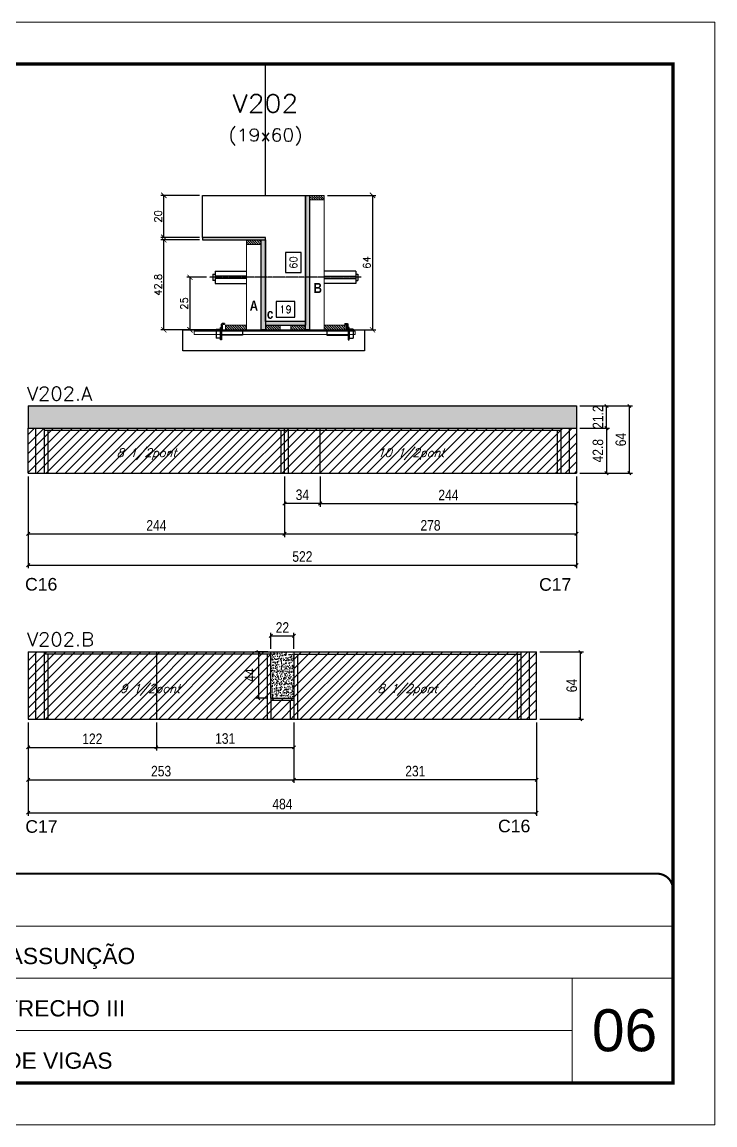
# Model space of a CAD drawing. Extents: x 137137 to 143418, y 10464 to 34486.
# Drawn here: x 139561 to 140221, y 32287 to 33337 of the extents above; entities that cross this region are included whole.
import ezdxf
from ezdxf.enums import TextEntityAlignment as Align

# ---------------------------------------------------------------- set-up
doc = ezdxf.new("R2010")
doc.units = 0
for name, pattern in [('CONTINUO', [0]), ('DASHED', [0.75, 0.5, -0.25]), ('HIDDEN', [0.375, 0.25, -0.125])]:
    doc.linetypes.add(name, pattern=pattern)
for name, color, linetype in [('5', 5, 'Continuous'), ('barrote', 251, 'Continuous'), ('COTA', 241, 'Continuous'), ('Cota Seção (2x)', 4, 'Continuous'), ('detalhes', 4, 'Continuous'), ('Painéis', 200, 'Continuous'), ('presilha', 1, 'Continuous'), ('SARR_2.2x7', 40, 'Continuous'), ('SARR_3.5x7', 81, 'Continuous'), ('TENSOR', 3, 'Continuous'), ('texto', 7, 'Continuous'), ('Texto de Titulo', 7, 'Continuous'), ('Texto Qtd Sarr', 242, 'Continuous')]:
    doc.layers.add(name, color=color, linetype=linetype)
for name, color, linetype, lineweight in [('CARIMBO', 255, 'Continuous', 9), ('CONCRETO', 251, 'Continuous', 25), ('Folhas', 255, 'Continuous', 9), ('Hachura', 251, 'Continuous', 9), ('Madeira', 126, 'Continuous', 18), ('SARRAFO DE PRESSAO', 251, 'DASHED', 9), ('SCO-___-LAJ', 2, 'Continuous', 0), ('Texto Seção', 7, 'Continuous', 15)]:
    doc.layers.add(name, color=color, linetype=linetype, lineweight=lineweight)
doc.styles.add('ARIAL', font='arial.ttf')
doc.styles.add('COTA TECNICA', font='techl___.ttf', dxfattribs={"height": 10})
doc.styles.add('REGUA-120', font='ROMANS.shx', dxfattribs={"height": 15})
doc.styles.add('Romans', font='romans.shx')
doc.styles.get("Standard").update_dxf_attribs({"font": 'arial.ttf'})
doc.styles.add('TECNICA', font='techb___.ttf', dxfattribs={"height": 10})
doc.dimstyles.new('Cota Seção (2x)', dxfattribs={"dimtxt": 7, "dimasz": 5, "dimexe": 3, "dimexo": 3, "dimgap": 2, "dimtad": 3, "dimdec": 1, "dimlfac": 0.5, "dimzin": 12, "dimdsep": 46, "dimtxsty": 'Romans', "dimblk": 'ARCHTICK', "dimcen": 0, "dimclrd": 4, "dimclre": 4, "dimclrt": 1, "dimadec": 1, "dimazin": 3, "dimtfac": 1, "dimtdec": 1, "dimtmove": 0, "dimatfit": 3, "dimldrblk": 'OBLIQUE', "dimfxl": 1, "dimtolj": 1, "dimtzin": 12, "dimarcsym": 0})
doc.dimstyles.new('Cota Seção interna', dxfattribs={"dimtxt": 7, "dimasz": 6, "dimexe": 0.18, "dimexo": 2, "dimgap": -4, "dimtad": 3, "dimdec": 1, "dimlfac": 0.5, "dimzin": 12, "dimdsep": 46, "dimtxsty": 'Romans', "dimblk": 'ARCHTICK', "dimcen": 0.09, "dimse1": 1, "dimse2": 1, "dimsd1": 1, "dimsd2": 1, "dimclrd": 180, "dimclre": 5, "dimclrt": 1, "dimadec": 0, "dimazin": 3, "dimtfac": 1, "dimtdec": 1, "dimtofl": 0, "dimtmove": 0, "dimatfit": 3, "dimldrblk": 'ARCHTICK', "dimfxl": 1, "dimtolj": 1, "dimtzin": 0, "dimarcsym": 0})
doc.dimstyles.new('PAINEL', dxfattribs={"dimtxt": 10, "dimasz": 3, "dimexe": 3, "dimexo": 3, "dimgap": 3, "dimtad": 1, "dimdec": 1, "dimzin": 12, "dimdsep": 46, "dimtxsty": 'COTA TECNICA', "dimblk1": 'OBLIQUE', "dimblk2": 'OBLIQUE', "dimsah": 1, "dimcen": 0.9, "dimclrd": 4, "dimclre": 4, "dimclrt": 240, "dimadec": 1, "dimazin": 3, "dimtfac": 1, "dimtdec": 1, "dimtmove": 0, "dimatfit": 3, "dimfxl": 1, "dimtolj": 1, "dimtzin": 12, "dimarcsym": 0})

# ---------------------------------------------------------------- blocks, each defined once
blk = doc.blocks.new('_Oblique')
at = {"color": 0, "linetype": 'ByBlock', "lineweight": -2}
blk.add_line((-0.5, -0.5), (0.5, 0.5), dxfattribs=at)
blk = doc.blocks.new('*D165')
at = {"layer": 'COTA', "color": 4, "linetype": 'ByBlock', "lineweight": -2, "transparency": 16777216}
for p, q in [((139567, 32904.7), (139567, 32846.9)), ((139811, 32904.7), (139811, 32846.9)), ((139567, 32849.9), (139811, 32849.9))]:
    blk.add_line(p, q, dxfattribs=at)
at = {"layer": 'Defpoints', "color": 0, "linetype": 'ByBlock', "transparency": 16777216}
for p in [(139567, 32907.7), (139811, 32907.7), (139811, 32849.9)]:
    blk.add_point(p, dxfattribs=at)
at = {"layer": 'COTA', "color": 4, "linetype": 'ByBlock', "lineweight": -2, "transparency": 16777216, "xscale": 3, "yscale": 3, "zscale": 3, "rotation": 180}
blk.add_blockref('_Oblique', (139567, 32849.9), dxfattribs=at)
at = {"layer": 'COTA', "color": 4, "linetype": 'ByBlock', "lineweight": -2, "transparency": 16777216, "xscale": 3, "yscale": 3, "zscale": 3}
blk.add_blockref('_Oblique', (139811, 32849.9), dxfattribs=at)
at = {"layer": 'COTA', "color": 240, "linetype": 'ByBlock', "transparency": 16777216, "insert": (139689, 32858), "char_height": 10, "attachment_point": 5, "style": 'COTA TECNICA'}
blk.add_mtext('\\A1;244', dxfattribs=at)
blk = doc.blocks.new('*D166')
at = {"layer": 'COTA', "color": 4, "linetype": 'ByBlock', "lineweight": -2, "transparency": 16777216}
for p, q in [((139811, 32904.7), (139811, 32846.9)), ((140089, 32904.7), (140089, 32846.9)), ((139811, 32849.9), (140089, 32849.9))]:
    blk.add_line(p, q, dxfattribs=at)
at = {"layer": 'Defpoints', "color": 0, "linetype": 'ByBlock', "transparency": 16777216}
for p in [(139811, 32907.7), (140089, 32907.7), (140089, 32849.9)]:
    blk.add_point(p, dxfattribs=at)
at = {"layer": 'COTA', "color": 4, "linetype": 'ByBlock', "lineweight": -2, "transparency": 16777216, "xscale": 3, "yscale": 3, "zscale": 3, "rotation": 180}
blk.add_blockref('_Oblique', (139811, 32849.9), dxfattribs=at)
at = {"layer": 'COTA', "color": 4, "linetype": 'ByBlock', "lineweight": -2, "transparency": 16777216, "xscale": 3, "yscale": 3, "zscale": 3}
blk.add_blockref('_Oblique', (140089, 32849.9), dxfattribs=at)
at = {"layer": 'COTA', "color": 240, "linetype": 'ByBlock', "transparency": 16777216, "insert": (139950, 32858), "char_height": 10, "attachment_point": 5, "style": 'COTA TECNICA'}
blk.add_mtext('\\A1;278', dxfattribs=at)
blk = doc.blocks.new('*D167')
at = {"layer": 'COTA', "color": 4, "linetype": 'ByBlock', "lineweight": -2, "transparency": 16777216}
for p, q in [((139811, 32904.7), (139811, 32875.8)), ((139845, 32904.7), (139845, 32875.8)), ((139845, 32878.8), (139811, 32878.8))]:
    blk.add_line(p, q, dxfattribs=at)
at = {"layer": 'Defpoints', "color": 0, "linetype": 'ByBlock', "transparency": 16777216}
for p in [(139811, 32907.7), (139845, 32907.7), (139811, 32878.8)]:
    blk.add_point(p, dxfattribs=at)
at = {"layer": 'COTA', "color": 4, "linetype": 'ByBlock', "lineweight": -2, "transparency": 16777216, "xscale": 3, "yscale": 3, "zscale": 3, "rotation": 180}
blk.add_blockref('_Oblique', (139811, 32878.8), dxfattribs=at)
at = {"layer": 'COTA', "color": 4, "linetype": 'ByBlock', "lineweight": -2, "transparency": 16777216, "xscale": 3, "yscale": 3, "zscale": 3}
blk.add_blockref('_Oblique', (139845, 32878.8), dxfattribs=at)
at = {"layer": 'COTA', "color": 240, "linetype": 'ByBlock', "transparency": 16777216, "insert": (139828, 32887.1), "char_height": 10, "attachment_point": 5, "style": 'COTA TECNICA'}
blk.add_mtext('\\A1;34', dxfattribs=at)
blk = doc.blocks.new('*D168')
at = {"layer": 'COTA', "color": 4, "linetype": 'ByBlock', "lineweight": -2, "transparency": 16777216}
for p, q in [((139845, 32904.7), (139845, 32875.8)), ((140089, 32904.7), (140089, 32875.8)), ((139845, 32878.8), (140089, 32878.8))]:
    blk.add_line(p, q, dxfattribs=at)
at = {"layer": 'Defpoints', "color": 0, "linetype": 'ByBlock', "transparency": 16777216}
for p in [(139845, 32907.7), (140089, 32907.7), (140089, 32878.8)]:
    blk.add_point(p, dxfattribs=at)
at = {"layer": 'COTA', "color": 4, "linetype": 'ByBlock', "lineweight": -2, "transparency": 16777216, "xscale": 3, "yscale": 3, "zscale": 3, "rotation": 180}
blk.add_blockref('_Oblique', (139845, 32878.8), dxfattribs=at)
at = {"layer": 'COTA', "color": 4, "linetype": 'ByBlock', "lineweight": -2, "transparency": 16777216, "xscale": 3, "yscale": 3, "zscale": 3}
blk.add_blockref('_Oblique', (140089, 32878.8), dxfattribs=at)
at = {"layer": 'COTA', "color": 240, "linetype": 'ByBlock', "transparency": 16777216, "insert": (139967, 32886.9), "char_height": 10, "attachment_point": 5, "style": 'COTA TECNICA'}
blk.add_mtext('\\A1;244', dxfattribs=at)
blk = doc.blocks.new('*D169')
at = {"layer": 'COTA', "color": 4, "linetype": 'ByBlock', "lineweight": -2, "transparency": 16777216}
for p, q in [((140092, 32950.5), (140120.5, 32950.5)), ((140117.5, 32950.5), (140117.5, 32907.7)), ((140092, 32907.7), (140120.5, 32907.7))]:
    blk.add_line(p, q, dxfattribs=at)
at = {"layer": 'Defpoints', "color": 0, "linetype": 'ByBlock', "transparency": 16777216}
for p in [(140089, 32950.5), (140089, 32907.7), (140117.5, 32907.7)]:
    blk.add_point(p, dxfattribs=at)
at = {"layer": 'COTA', "color": 4, "linetype": 'ByBlock', "lineweight": -2, "transparency": 16777216, "xscale": 3, "yscale": 3, "zscale": 3}
for p, rotation in [((140117.5, 32950.5), 90), ((140117.5, 32907.7), 270)]:
    blk.add_blockref('_Oblique', p, dxfattribs=dict(at, rotation=rotation))
at = {"layer": 'COTA', "color": 240, "linetype": 'ByBlock', "transparency": 16777216, "insert": (140109.4, 32929.1), "char_height": 10, "attachment_point": 5, "rotation": 90, "style": 'COTA TECNICA'}
blk.add_mtext('\\A1;42.8', dxfattribs=at)
blk = doc.blocks.new('*D170')
at = {"layer": 'COTA', "color": 4, "linetype": 'ByBlock', "lineweight": -2, "transparency": 16777216}
for p, q in [((140092, 32971.7), (140120.5, 32971.7)), ((140117.5, 32950.5), (140117.5, 32971.7)), ((140092, 32950.5), (140120.5, 32950.5))]:
    blk.add_line(p, q, dxfattribs=at)
at = {"layer": 'Defpoints', "color": 0, "linetype": 'ByBlock', "transparency": 16777216}
for p in [(140089, 32971.7), (140117.5, 32971.7), (140089, 32950.5)]:
    blk.add_point(p, dxfattribs=at)
at = {"layer": 'COTA', "color": 4, "linetype": 'ByBlock', "lineweight": -2, "transparency": 16777216, "xscale": 3, "yscale": 3, "zscale": 3}
for p, rotation in [((140117.5, 32971.7), 90), ((140117.5, 32950.5), 270)]:
    blk.add_blockref('_Oblique', p, dxfattribs=dict(at, rotation=rotation))
at = {"layer": 'COTA', "color": 240, "linetype": 'ByBlock', "transparency": 16777216, "insert": (140109.4, 32961.1), "char_height": 10, "attachment_point": 5, "rotation": 90, "style": 'COTA TECNICA'}
blk.add_mtext('\\A1;21.2', dxfattribs=at)
blk = doc.blocks.new('*D171')
at = {"layer": 'COTA', "color": 4, "linetype": 'ByBlock', "lineweight": -2, "transparency": 16777216}
for p, q in [((140092, 32971.7), (140142.3, 32971.7)), ((140139.3, 32907.7), (140139.3, 32971.7)), ((140092, 32907.7), (140142.3, 32907.7))]:
    blk.add_line(p, q, dxfattribs=at)
at = {"layer": 'Defpoints', "color": 0, "linetype": 'ByBlock', "transparency": 16777216}
for p in [(140089, 32971.7), (140139.3, 32971.7), (140089, 32907.7)]:
    blk.add_point(p, dxfattribs=at)
at = {"layer": 'COTA', "color": 4, "linetype": 'ByBlock', "lineweight": -2, "transparency": 16777216, "xscale": 3, "yscale": 3, "zscale": 3}
for p, rotation in [((140139.3, 32971.7), 90), ((140139.3, 32907.7), 270)]:
    blk.add_blockref('_Oblique', p, dxfattribs=dict(at, rotation=rotation))
at = {"layer": 'COTA', "color": 240, "linetype": 'ByBlock', "transparency": 16777216, "insert": (140131.2, 32939.7), "char_height": 10, "attachment_point": 5, "rotation": 90, "style": 'COTA TECNICA'}
blk.add_mtext('\\A1;64', dxfattribs=at)
blk = doc.blocks.new('*D172')
at = {"layer": 'COTA', "color": 4, "linetype": 'ByBlock', "lineweight": -2, "transparency": 16777216}
for p, q in [((139567, 32904.7), (139567, 32817.2)), ((140089, 32904.7), (140089, 32817.2)), ((139567, 32820.2), (140089, 32820.2))]:
    blk.add_line(p, q, dxfattribs=at)
at = {"layer": 'Defpoints', "color": 0, "linetype": 'ByBlock', "transparency": 16777216}
for p in [(139567, 32907.7), (140089, 32907.7), (140089, 32820.2)]:
    blk.add_point(p, dxfattribs=at)
at = {"layer": 'COTA', "color": 4, "linetype": 'ByBlock', "lineweight": -2, "transparency": 16777216, "xscale": 3, "yscale": 3, "zscale": 3, "rotation": 180}
blk.add_blockref('_Oblique', (139567, 32820.2), dxfattribs=at)
at = {"layer": 'COTA', "color": 4, "linetype": 'ByBlock', "lineweight": -2, "transparency": 16777216, "xscale": 3, "yscale": 3, "zscale": 3}
blk.add_blockref('_Oblique', (140089, 32820.2), dxfattribs=at)
at = {"layer": 'COTA', "color": 240, "linetype": 'ByBlock', "transparency": 16777216, "insert": (139828, 32828.3), "char_height": 10, "attachment_point": 5, "style": 'COTA TECNICA'}
blk.add_mtext('\\A1;522', dxfattribs=at)
blk = doc.blocks.new('titulo1')
at = {"layer": 'Defpoints', "color": 252, "linetype": 'HIDDEN', "ltscale": 2}
blk.add_line((0, 0), (0, 125), dxfattribs=at)
at = {"layer": 'Defpoints', "style": 'Romans', "oblique": 15}
blk.add_attdef('FOLHA', text='', height=10, dxfattribs=at).set_placement((0, 15.6), align=Align.MIDDLE_CENTER)
at = {"layer": 'Texto Qtd Sarr', "color": 3, "style": 'Romans', "oblique": 15}
for tag, height, p in [('TITULO', 17, (0, 71.4)), ('SEÇÃO', 12, (0, 41.5))]:
    blk.add_attdef(tag, text='', height=height, dxfattribs=at).set_placement(p, align=Align.MIDDLE_CENTER)
blk = doc.blocks.new('_ArchTick')
at = {"color": 0, "linetype": 'ByBlock', "const_width": 0.15}
blk.add_lwpolyline([(-0.5, -0.5), (0.5, 0.5)], dxfattribs=at)
blk = doc.blocks.new('*D33')
at = {"layer": 'COTA', "color": 4, "lineweight": -2, "transparency": 16777216}
for p, q in [((139729.9, 33129.8), (139693.1, 33129.8)), ((139696.1, 33044.2), (139696.1, 33129.8)), ((139747.5, 33044.2), (139693.1, 33044.2))]:
    blk.add_line(p, q, dxfattribs=at)
at = {"layer": 'Defpoints', "color": 0, "transparency": 16777216}
for p in [(139696.1, 33129.8), (139732.9, 33129.8), (139750.5, 33044.2)]:
    blk.add_point(p, dxfattribs=at)
at = {"layer": 'COTA', "color": 4, "lineweight": -2, "transparency": 16777216, "xscale": 5, "yscale": 5, "zscale": 5}
for p, rotation in [((139696.1, 33129.8), 90), ((139696.1, 33044.2), 270)]:
    blk.add_blockref('_ArchTick', p, dxfattribs=dict(at, rotation=rotation))
at = {"layer": 'COTA', "color": 1, "transparency": 16777216, "insert": (139690.6, 33087), "char_height": 7, "attachment_point": 5, "rotation": 90, "style": 'Romans'}
blk.add_mtext('\\A1;42.8', dxfattribs=at)
blk = doc.blocks.new('*D34')
at = {"layer": 'COTA', "color": 4, "lineweight": -2, "transparency": 16777216}
for p, q in [((139729.9, 33172.2), (139693.1, 33172.2)), ((139696.1, 33132.2), (139696.1, 33172.2)), ((139729.9, 33132.2), (139693.1, 33132.2))]:
    blk.add_line(p, q, dxfattribs=at)
at = {"layer": 'Defpoints', "color": 0, "transparency": 16777216}
for p in [(139696.1, 33172.2), (139732.9, 33172.2), (139732.9, 33132.2)]:
    blk.add_point(p, dxfattribs=at)
at = {"layer": 'COTA', "color": 4, "lineweight": -2, "transparency": 16777216, "xscale": 5, "yscale": 5, "zscale": 5}
for p, rotation in [((139696.1, 33172.2), 90), ((139696.1, 33132.2), 270)]:
    blk.add_blockref('_ArchTick', p, dxfattribs=dict(at, rotation=rotation))
at = {"layer": 'COTA', "color": 1, "transparency": 16777216, "insert": (139690.6, 33152.2), "char_height": 7, "attachment_point": 5, "rotation": 90, "style": 'Romans'}
blk.add_mtext('\\A1;20', dxfattribs=at)
blk = doc.blocks.new('*D35')
at = {"layer": 'Cota Seção (2x)', "color": 180, "lineweight": -2, "transparency": 16777216}
for p, q in [((139826.9, 33117.7), (139811.9, 33117.7)), ((139811.9, 33117.7), (139811.9, 33098.7)), ((139826.9, 33098.7), (139826.9, 33117.7)), ((139811.9, 33098.7), (139826.9, 33098.7))]:
    blk.add_line(p, q, dxfattribs=at)
at = {"layer": 'Defpoints', "color": 0, "transparency": 16777216}
for p in [(139792.9, 33172.2), (139830.9, 33172.2), (139792.9, 33052.2)]:
    blk.add_point(p, dxfattribs=at)
at = {"layer": 'Cota Seção (2x)', "color": 1, "transparency": 16777216, "insert": (139819.4, 33108.2), "char_height": 7, "attachment_point": 5, "rotation": 90, "style": 'Romans'}
blk.add_mtext('\\A1;60', dxfattribs=at)
blk = doc.blocks.new('PRESILHA METÁLICA 1')
at = {"layer": 'presilha'}
for p, q in [((7.5, 10.6), (7.5, 19.9)), ((12, 21), (8.6, 21)), ((9, 11.6), (9, 18.9)), ((12, 19.5), (9.6, 19.5)), ((12, 21), (12, 19.5)), ((0, 13), (6, 13)), ((0, 13), (0, 0)), ((6, 0), (0, 0)), ((6, 15.5), (7.5, 15.5)), ((6, -2.5), (6, 15.5)), ((6, 13), (6, 0)), ((7.5, 15.5), (7.5, -2.5)), ((37.5, 4.1), (7.5, 4.1)), ((37.5, 11), (9.6, 11)), ((37.5, 11), (37.5, 4.1)), ((7.5, -2.5), (6, -2.5))]:
    blk.add_line(p, q, dxfattribs=at)
for centre, radius, start, end in [((8.6, 19.9), 1.14, 90, 180), ((9.6, 18.9), 0.57, 90, 180), ((9.6, 11.6), 0.57, 180, 270)]:
    blk.add_arc(centre, radius, start, end, dxfattribs=at)
blk = doc.blocks.new('*D36')
at = {"layer": 'Cota Seção (2x)', "color": 180, "lineweight": -2, "transparency": 16777216}
for p, q in [((139820.9, 33071.2), (139802.9, 33071.2)), ((139802.9, 33071.2), (139802.9, 33056.2)), ((139820.9, 33056.2), (139820.9, 33071.2)), ((139802.9, 33056.2), (139820.9, 33056.2))]:
    blk.add_line(p, q, dxfattribs=at)
at = {"layer": 'Defpoints', "color": 0, "transparency": 16777216}
for p in [(139792.9, 33052.2), (139792.9, 33044.2), (139830.9, 33044.2)]:
    blk.add_point(p, dxfattribs=at)
at = {"layer": 'Cota Seção (2x)', "color": 1, "transparency": 16777216, "insert": (139811.9, 33063.7), "char_height": 7, "attachment_point": 5, "style": 'Romans'}
blk.add_mtext('\\A1;19', dxfattribs=at)
blk = doc.blocks.new('*D175')
at = {"layer": 'COTA', "color": 4, "lineweight": -2, "transparency": 16777216}
for p, q in [((139851.9, 33172.2), (139897.8, 33172.2)), ((139894.8, 33172.2), (139894.8, 33044.2)), ((139851.9, 33044.2), (139897.8, 33044.2))]:
    blk.add_line(p, q, dxfattribs=at)
at = {"layer": 'Defpoints', "color": 0, "transparency": 16777216}
for p in [(139848.9, 33172.2), (139848.9, 33044.2), (139894.8, 33044.2)]:
    blk.add_point(p, dxfattribs=at)
at = {"layer": 'COTA', "color": 4, "lineweight": -2, "transparency": 16777216, "xscale": 5, "yscale": 5, "zscale": 5}
for p, rotation in [((139894.8, 33172.2), 90), ((139894.8, 33044.2), 270)]:
    blk.add_blockref('_ArchTick', p, dxfattribs=dict(at, rotation=rotation))
at = {"layer": 'COTA', "color": 1, "transparency": 16777216, "insert": (139889.3, 33108.2), "char_height": 7, "attachment_point": 5, "rotation": 90, "style": 'Romans'}
blk.add_mtext('\\A1;64', dxfattribs=at)
blk = doc.blocks.new('*D176')
at = {"layer": 'COTA', "color": 4, "lineweight": -2, "transparency": 16777216}
for p, q in [((139736.6, 33094.2), (139718, 33094.2)), ((139721, 33094.2), (139721, 33044.2)), ((139736.6, 33044.2), (139718, 33044.2))]:
    blk.add_line(p, q, dxfattribs=at)
at = {"layer": 'Defpoints', "color": 0, "transparency": 16777216}
for p in [(139739.6, 33094.2), (139721, 33044.2), (139739.6, 33044.2)]:
    blk.add_point(p, dxfattribs=at)
at = {"layer": 'COTA', "color": 4, "lineweight": -2, "transparency": 16777216, "xscale": 5, "yscale": 5, "zscale": 5}
for p, rotation in [((139721, 33094.2), 90), ((139721, 33044.2), 270)]:
    blk.add_blockref('_ArchTick', p, dxfattribs=dict(at, rotation=rotation))
at = {"layer": 'COTA', "color": 1, "transparency": 16777216, "insert": (139715.5, 33069.2), "char_height": 7, "attachment_point": 5, "rotation": 90, "style": 'Romans'}
blk.add_mtext('\\A1;25', dxfattribs=at)
blk = doc.blocks.new('9999999999')
at = {"color": 30, "linetype": 'CONTINUO'}
for p, q in [((98564.6, 34379.6), (99584, 34379.6)), ((98564.6, 34329.8), (99488, 34329.8)), ((99584, 34329.8), (99488, 34329.8)), ((99488, 34329.8), (99488, 34230.2)), ((98564.6, 34280), (99488, 34280))]:
    blk.add_line(p, q, dxfattribs=at)
at = {"color": 30, "linetype": 'CONTINUO', "const_width": 2}
blk.add_lwpolyline([(99584, 34230.2), (99584, 34414.4, 0.414214), (99569, 34429.4), (98229, 34429.4, 0.414214), (98214, 34414.4), (98214, 34245.2, 0.414214), (98229, 34230.2), (99584, 34230.2)], format="xyb", dxfattribs=at)
at = {"layer": 'Folhas'}
blk.add_lwpolyline([(98139, 34190.2), (99624, 34190.2), (99624, 35240.2), (98139, 35240.2)], close=True, dxfattribs=at)
at = {"layer": 'Folhas', "color": 30, "const_width": 3}
blk.add_lwpolyline([(98214, 34230.2), (99584, 34230.2), (99584, 35200.2), (98214, 35200.2)], close=True, dxfattribs=at)
at = {"color": 7, "linetype": 'Continuous', "ltscale": 5, "style": 'ARIAL'}
for s, p in [('HOSPITAL ASSUNÇÃO', (98837.7, 34343.3)), ('TÉRREO - TRECHO III', (98837.7, 34293.5)), ('LATERAIS DE VIGAS', (98837.7, 34243.7))]:
    blk.add_text(s, height=15.483, dxfattribs=at).set_placement(p)
blk = doc.blocks.new('*D106')
at = {"layer": 'COTA', "color": 4, "linetype": 'ByBlock', "lineweight": -2, "transparency": 16777216}
for p, q in [((139567, 32670.5), (139567, 32643.7)), ((139689, 32670.5), (139689, 32643.7)), ((139567, 32646.7), (139689, 32646.7))]:
    blk.add_line(p, q, dxfattribs=at)
at = {"layer": 'Defpoints', "color": 0, "linetype": 'ByBlock', "transparency": 16777216}
for p in [(139567, 32673.5), (139689, 32673.5), (139689, 32646.7)]:
    blk.add_point(p, dxfattribs=at)
at = {"layer": 'COTA', "color": 4, "linetype": 'ByBlock', "lineweight": -2, "transparency": 16777216, "xscale": 3, "yscale": 3, "zscale": 3, "rotation": 180}
blk.add_blockref('_Oblique', (139567, 32646.7), dxfattribs=at)
at = {"layer": 'COTA', "color": 4, "linetype": 'ByBlock', "lineweight": -2, "transparency": 16777216, "xscale": 3, "yscale": 3, "zscale": 3}
blk.add_blockref('_Oblique', (139689, 32646.7), dxfattribs=at)
at = {"layer": 'COTA', "color": 240, "linetype": 'ByBlock', "transparency": 16777216, "insert": (139628, 32654.8), "char_height": 10, "attachment_point": 5, "style": 'COTA TECNICA'}
blk.add_mtext('\\A1;122', dxfattribs=at)
blk = doc.blocks.new('*D107')
at = {"layer": 'COTA', "color": 4, "linetype": 'ByBlock', "lineweight": -2, "transparency": 16777216}
for p, q in [((139689, 32670.5), (139689, 32643.7)), ((139820, 32670.5), (139820, 32643.7)), ((139689, 32646.7), (139820, 32646.7))]:
    blk.add_line(p, q, dxfattribs=at)
at = {"layer": 'Defpoints', "color": 0, "linetype": 'ByBlock', "transparency": 16777216}
for p in [(139689, 32673.5), (139820, 32673.5), (139820, 32646.7)]:
    blk.add_point(p, dxfattribs=at)
at = {"layer": 'COTA', "color": 4, "linetype": 'ByBlock', "lineweight": -2, "transparency": 16777216, "xscale": 3, "yscale": 3, "zscale": 3, "rotation": 180}
blk.add_blockref('_Oblique', (139689, 32646.7), dxfattribs=at)
at = {"layer": 'COTA', "color": 4, "linetype": 'ByBlock', "lineweight": -2, "transparency": 16777216, "xscale": 3, "yscale": 3, "zscale": 3}
blk.add_blockref('_Oblique', (139820, 32646.7), dxfattribs=at)
at = {"layer": 'COTA', "color": 240, "linetype": 'ByBlock', "transparency": 16777216, "insert": (139754.5, 32655), "char_height": 10, "attachment_point": 5, "style": 'COTA TECNICA'}
blk.add_mtext('\\A1;131', dxfattribs=at)
blk = doc.blocks.new('*D108')
at = {"layer": 'COTA', "color": 4, "linetype": 'ByBlock', "lineweight": -2, "transparency": 16777216}
for p, q in [((139820, 32670.5), (139820, 32612.8)), ((140051, 32670.5), (140051, 32612.8)), ((140051, 32615.8), (139820, 32615.8))]:
    blk.add_line(p, q, dxfattribs=at)
at = {"layer": 'Defpoints', "color": 0, "linetype": 'ByBlock', "transparency": 16777216}
for p in [(139820, 32673.5), (140051, 32673.5), (139820, 32615.8)]:
    blk.add_point(p, dxfattribs=at)
at = {"layer": 'COTA', "color": 4, "linetype": 'ByBlock', "lineweight": -2, "transparency": 16777216, "xscale": 3, "yscale": 3, "zscale": 3, "rotation": 180}
blk.add_blockref('_Oblique', (139820, 32615.8), dxfattribs=at)
at = {"layer": 'COTA', "color": 4, "linetype": 'ByBlock', "lineweight": -2, "transparency": 16777216, "xscale": 3, "yscale": 3, "zscale": 3}
blk.add_blockref('_Oblique', (140051, 32615.8), dxfattribs=at)
at = {"layer": 'COTA', "color": 240, "linetype": 'ByBlock', "transparency": 16777216, "insert": (139935.5, 32624), "char_height": 10, "attachment_point": 5, "style": 'COTA TECNICA'}
blk.add_mtext('\\A1;231', dxfattribs=at)
blk = doc.blocks.new('*D109')
at = {"layer": 'COTA', "color": 4, "linetype": 'ByBlock', "lineweight": -2, "transparency": 16777216}
for p, q in [((139798, 32740.5), (139798, 32755.8)), ((139798, 32752.8), (139820, 32752.8)), ((139820, 32740.5), (139820, 32755.8))]:
    blk.add_line(p, q, dxfattribs=at)
at = {"layer": 'Defpoints', "color": 0, "linetype": 'ByBlock', "transparency": 16777216}
for p in [(139820, 32752.8), (139798, 32737.5), (139820, 32737.5)]:
    blk.add_point(p, dxfattribs=at)
at = {"layer": 'COTA', "color": 4, "linetype": 'ByBlock', "lineweight": -2, "transparency": 16777216, "xscale": 3, "yscale": 3, "zscale": 3, "rotation": 180}
blk.add_blockref('_Oblique', (139798, 32752.8), dxfattribs=at)
at = {"layer": 'COTA', "color": 4, "linetype": 'ByBlock', "lineweight": -2, "transparency": 16777216, "xscale": 3, "yscale": 3, "zscale": 3}
blk.add_blockref('_Oblique', (139820, 32752.8), dxfattribs=at)
at = {"layer": 'COTA', "color": 240, "linetype": 'ByBlock', "transparency": 16777216, "insert": (139809, 32760.8), "char_height": 10, "attachment_point": 5, "style": 'COTA TECNICA'}
blk.add_mtext('\\A1;22', dxfattribs=at)
blk = doc.blocks.new('*D110')
at = {"layer": 'COTA', "color": 4, "linetype": 'ByBlock', "lineweight": -2, "transparency": 16777216}
for p, q in [((139795, 32737.5), (139783.1, 32737.5)), ((139786.1, 32737.5), (139786.1, 32693.5)), ((139795, 32693.5), (139783.1, 32693.5))]:
    blk.add_line(p, q, dxfattribs=at)
at = {"layer": 'Defpoints', "color": 0, "linetype": 'ByBlock', "transparency": 16777216}
for p in [(139798, 32737.5), (139786.1, 32693.5), (139798, 32693.5)]:
    blk.add_point(p, dxfattribs=at)
at = {"layer": 'COTA', "color": 4, "linetype": 'ByBlock', "lineweight": -2, "transparency": 16777216, "xscale": 3, "yscale": 3, "zscale": 3}
for p, rotation in [((139786.1, 32737.5), 90), ((139786.1, 32693.5), 270)]:
    blk.add_blockref('_Oblique', p, dxfattribs=dict(at, rotation=rotation))
at = {"layer": 'COTA', "color": 240, "linetype": 'ByBlock', "transparency": 16777216, "insert": (139778.1, 32715.5), "char_height": 10, "attachment_point": 5, "rotation": 90, "style": 'COTA TECNICA'}
blk.add_mtext('\\A1;44', dxfattribs=at)
blk = doc.blocks.new('*D111')
at = {"layer": 'COTA', "color": 4, "linetype": 'ByBlock', "lineweight": -2, "transparency": 16777216}
for p, q in [((140054, 32737.5), (140095.6, 32737.5)), ((140092.6, 32737.5), (140092.6, 32673.5)), ((140054, 32673.5), (140095.6, 32673.5))]:
    blk.add_line(p, q, dxfattribs=at)
at = {"layer": 'Defpoints', "color": 0, "linetype": 'ByBlock', "transparency": 16777216}
for p in [(140051, 32737.5), (140051, 32673.5), (140092.6, 32673.5)]:
    blk.add_point(p, dxfattribs=at)
at = {"layer": 'COTA', "color": 4, "linetype": 'ByBlock', "lineweight": -2, "transparency": 16777216, "xscale": 3, "yscale": 3, "zscale": 3}
for p, rotation in [((140092.6, 32737.5), 90), ((140092.6, 32673.5), 270)]:
    blk.add_blockref('_Oblique', p, dxfattribs=dict(at, rotation=rotation))
at = {"layer": 'COTA', "color": 240, "linetype": 'ByBlock', "transparency": 16777216, "insert": (140084.5, 32705.5), "char_height": 10, "attachment_point": 5, "rotation": 90, "style": 'COTA TECNICA'}
blk.add_mtext('\\A1;64', dxfattribs=at)
blk = doc.blocks.new('*D112')
at = {"layer": 'COTA', "color": 4, "linetype": 'ByBlock', "lineweight": -2, "transparency": 16777216}
for p, q in [((139567, 32670.5), (139567, 32581.5)), ((140051, 32670.5), (140051, 32581.5)), ((139567, 32584.5), (140051, 32584.5))]:
    blk.add_line(p, q, dxfattribs=at)
at = {"layer": 'Defpoints', "color": 0, "linetype": 'ByBlock', "transparency": 16777216}
for p in [(139567, 32673.5), (140051, 32673.5), (140051, 32584.5)]:
    blk.add_point(p, dxfattribs=at)
at = {"layer": 'COTA', "color": 4, "linetype": 'ByBlock', "lineweight": -2, "transparency": 16777216, "xscale": 3, "yscale": 3, "zscale": 3, "rotation": 180}
blk.add_blockref('_Oblique', (139567, 32584.5), dxfattribs=at)
at = {"layer": 'COTA', "color": 4, "linetype": 'ByBlock', "lineweight": -2, "transparency": 16777216, "xscale": 3, "yscale": 3, "zscale": 3}
blk.add_blockref('_Oblique', (140051, 32584.5), dxfattribs=at)
at = {"layer": 'COTA', "color": 240, "linetype": 'ByBlock', "transparency": 16777216, "insert": (139809, 32592.6), "char_height": 10, "attachment_point": 5, "style": 'COTA TECNICA'}
blk.add_mtext('\\A1;484', dxfattribs=at)
blk = doc.blocks.new('*D278')
at = {"layer": 'COTA', "color": 4, "lineweight": -2, "transparency": 16777216}
for p, q in [((139567, 32670.5), (139567, 32612.8)), ((139820, 32670.5), (139820, 32612.8)), ((139567, 32615.8), (139820, 32615.8))]:
    blk.add_line(p, q, dxfattribs=at)
at = {"layer": 'Defpoints', "color": 0, "transparency": 16777216}
for p in [(139567, 32673.5), (139820, 32673.5), (139820, 32615.8)]:
    blk.add_point(p, dxfattribs=at)
at = {"layer": 'COTA', "color": 4, "lineweight": -2, "transparency": 16777216, "xscale": 3, "yscale": 3, "zscale": 3, "rotation": 180}
blk.add_blockref('_Oblique', (139567, 32615.8), dxfattribs=at)
at = {"layer": 'COTA', "color": 4, "lineweight": -2, "transparency": 16777216, "xscale": 3, "yscale": 3, "zscale": 3}
blk.add_blockref('_Oblique', (139820, 32615.8), dxfattribs=at)
at = {"layer": 'COTA', "color": 240, "transparency": 16777216, "insert": (139693.5, 32624), "char_height": 10, "attachment_point": 5, "style": 'COTA TECNICA'}
blk.add_mtext('\\A1;253', dxfattribs=at)

msp = doc.modelspace()

# ---------------------------------------------------------------- hatches: boundary and pattern name
at = {"layer": 'COTA', "linetype": 'ByBlock'}
h = msp.add_hatch(dxfattribs=at)
h.set_pattern_fill('AR-CONC', color=256, scale=0.03)
h.set_pattern_definition([(50, (9022.36, -43.2944), (5.46554007, -0.47817257), [0.5715, -6.2865]), (355, (9022.36, -43.2944), (-1.05730264, 5.73170536), [0.4572, -5.02921753]), (100.4514447, (9022.8154, -43.334), (4.40823741, 5.25353256), [0.48570026, -5.34270734]), (46.1842, (9022.36, -41.7704), (8.13237123, -1.26126984), [0.85725, -9.42975]), (96.6355576, (9023.0376, -41.8755), (7.122124, 7.42278374), [0.7285507, -8.01406824]), (351.184151, (9022.36, -41.77), (7.122124, 7.42278374), [0.685799, -7.54379196]), (21, (9023.122, -42.1514), (4.54843174, -3.06795595), [0.5715, -6.2865]), (326, (9023.122, -42.1514), (1.85406085, 5.52563898), [0.4572, -5.0292]), (71.451445, (9023.501, -42.407), (6.40249258, 2.45768307), [0.48570026, -5.34269813]), (37.5, (9022.3599, -43.2944), (0.092658098, 2.536651166), [0, -4.96824, 0, -5.1054, 0, -5.04825]), (7.5, (9022.36, -43.2944), (2.004589875, 3.005417245), [0, -2.91084, 0, -4.85394, 0, -1.92405]), (327.5, (9020.6606, -43.2944), (4.067717855, -0.17186232), [0, -1.905, 0, -5.9436, 0, -7.8867]), (317.5, (9019.8986, -43.2944), (4.44387544, 0.76279473), [0, -2.4765, 0, -3.94716, 0, -5.6007])])
h.paths.add_polyline_path([(139567.01, 32972.48), (139567.01, 32950.48), (140089.01, 32950.48), (140089.01, 32972.48)])
h = msp.add_hatch(dxfattribs=at)
h.set_pattern_fill('AR-CONC', color=256, scale=0.03)
h.set_pattern_definition([(50, (9003.36, -3.576), (5.46554007, -0.47817257), [0.5715, -6.2865]), (355, (9003.36, -3.576), (-1.05730264, 5.73170536), [0.4572, -5.02921753]), (100.4514447, (9003.8154, -3.6157), (4.40823741, 5.25353256), [0.48570026, -5.34270734]), (46.1842, (9003.36, -2.052), (8.13237123, -1.26126984), [0.85725, -9.42975]), (96.6355576, (9004.0376, -2.157), (7.122124, 7.42278374), [0.7285507, -8.01406824]), (351.184151, (9003.36, -2.052), (7.122124, 7.42278374), [0.685799, -7.54379196]), (21, (9004.122, -2.433), (4.54843174, -3.06795595), [0.5715, -6.2865]), (326, (9004.122, -2.433), (1.85406085, 5.52563898), [0.4572, -5.0292]), (71.451445, (9004.501, -2.6885), (6.40249258, 2.45768307), [0.48570026, -5.34269813]), (37.5, (9003.3599, -3.5758), (0.092658098, 2.536651166), [0, -4.96824, 0, -5.1054, 0, -5.04825]), (7.5, (9003.36, -3.5758), (2.004589875, 3.005417245), [0, -2.91084, 0, -4.85394, 0, -1.92405]), (327.5, (9001.6606, -3.5758), (4.067717855, -0.17186232), [0, -1.905, 0, -5.9436, 0, -7.8867]), (317.5, (9000.8986, -3.5758), (4.44387544, 0.76279473), [0, -2.4765, 0, -3.94716, 0, -5.6007])])
h.paths.add_polyline_path([(139798.01, 32693.54), (139820.01, 32693.54), (139820.01, 32737.54), (139798.01, 32737.54)])
at = {"layer": 'Hachura'}
h = msp.add_hatch(color=256, dxfattribs=at)
h.dxf.hatch_style = 1
h.paths.add_polyline_path([(139830.86, 33172.2), (139834.86, 33172.2), (139834.86, 33044.2), (139830.86, 33044.2)])
h = msp.add_hatch(dxfattribs=at)
h.set_pattern_fill('ANSI31', color=256, scale=0.5, angle=270, style=0)
h.set_pattern_definition([(315, (162642.681, 24864.5573), (1.12253202, 1.12253202), [])])
h.paths.add_polyline_path([(139848.86, 33167.8), (139848.86, 33172.2), (139834.86, 33172.2), (139834.86, 33167.8)])
h = msp.add_hatch(color=256, dxfattribs=at)
h.dxf.hatch_style = 1
h.paths.add_polyline_path([(139792.86, 33129.8), (139792.86, 33132.2), (139732.86, 33132.2), (139732.86, 33129.8)])
h = msp.add_hatch(dxfattribs=at)
h.set_pattern_fill('ANSI31', color=256, scale=0.5, angle=270, style=0)
h.set_pattern_definition([(315, (162702.681, 24822.1573), (1.12253202, 1.12253202), [])])
h.paths.add_polyline_path([(139788.86, 33125.4), (139788.86, 33129.8), (139774.86, 33129.8), (139774.86, 33125.4)])
h = msp.add_hatch(color=256, dxfattribs=at)
h.dxf.hatch_style = 1
h.paths.add_polyline_path([(139788.86, 33129.8), (139792.86, 33129.8), (139792.86, 33044.2), (139788.86, 33044.2)])
h = msp.add_hatch(dxfattribs=at)
h.set_pattern_fill('ANSI31', color=256, scale=0.5, angle=270, style=0)
h.set_pattern_definition([(315, (162702.681, 24814.5573), (1.12253202, 1.12253202), [])])
h.paths.add_polyline_path([(139754.86, 33044.2), (139754.86, 33048.6), (139774.86, 33048.6), (139774.86, 33044.2)])
h = msp.add_hatch(color=256, dxfattribs=at)
h.dxf.hatch_style = 1
h.paths.add_polyline_path([(139830.86, 33048.6), (139830.86, 33052.2), (139792.86, 33052.2), (139792.86, 33048.6)])
h = msp.add_hatch(dxfattribs=at)
h.set_pattern_fill('ANSI31', color=256, scale=0.5, angle=270, style=0)
h.set_pattern_definition([(315, (162711.481, 24814.5573), (1.12253202, 1.12253202), [])])
h.paths.add_polyline_path([(139792.86, 33044.2), (139792.86, 33048.6), (139806.86, 33048.6), (139806.86, 33044.2)])
h = msp.add_hatch(dxfattribs=at)
h.set_pattern_fill('ANSI31', color=256, scale=0.5, angle=270, style=0)
h.set_pattern_definition([(315, (162711.483, 24814.5573), (1.12253202, 1.12253202), [])])
h.paths.add_polyline_path([(139830.86, 33044.2), (139830.86, 33048.6), (139816.86, 33048.6), (139816.86, 33044.2)])
h = msp.add_hatch(dxfattribs=at)
h.set_pattern_fill('ANSI31', color=256, scale=0.5, angle=270, style=0)
h.set_pattern_definition([(315, (162608.681, 24814.5573), (1.12253202, 1.12253202), [])])
h.paths.add_polyline_path([(139848.86, 33044.2), (139848.86, 33048.6), (139868.86, 33048.6), (139868.86, 33044.2)])
at = {"layer": 'Hachura', "linetype": 'ByBlock'}
h = msp.add_hatch(dxfattribs=at)
h.set_pattern_fill('ANSI31', color=256, scale=2)
h.paths.add_polyline_path([(139811.01, 32950.48), (139567.01, 32950.48), (139567.01, 32907.68), (139811.01, 32907.68)])
h.paths.add_polyline_path([(139643.25, 32917.9), (139710.87, 32917.9), (139716.37, 32933.87), (139648.75, 32933.87)], flags=24)
h = msp.add_hatch(dxfattribs=at)
h.set_pattern_fill('ANSI31', color=256, scale=2)
h.paths.add_polyline_path([(139845.01, 32950.48), (139811.01, 32950.48), (139811.01, 32907.68), (139845.01, 32907.68)])
h = msp.add_hatch(dxfattribs=at)
h.set_pattern_fill('ANSI31', color=256, scale=2)
h.paths.add_polyline_path([(140089.01, 32950.48), (139845.01, 32950.48), (139845.01, 32907.68), (140089.01, 32907.68)])
h.paths.add_polyline_path([(139891, 32917.9), (139965.09, 32917.9), (139970.59, 32933.87), (139896.49, 32933.87)], flags=24)
h = msp.add_hatch(dxfattribs=at)
h.set_pattern_fill('ANSI31', color=256, scale=2)
h.paths.add_polyline_path([(139689.01, 32737.54), (139567.01, 32737.54), (139567.01, 32673.54), (139689.01, 32673.54)])
h = msp.add_hatch(dxfattribs=at)
h.set_pattern_fill('ANSI31', color=256, scale=2)
h.paths.add_polyline_path([(139798.01, 32737.54), (139689.01, 32737.54), (139689.01, 32673.54), (139820.01, 32673.54), (139820.01, 32693.54), (139798.01, 32693.54)])
h.paths.add_polyline_path([(139787.92, 32704.76), (139787.92, 32726.96), (139767.33, 32726.96), (139767.33, 32704.76)], flags=24)
h = msp.add_hatch(dxfattribs=at)
h.set_pattern_fill('ANSI31', color=256, scale=2)
h.paths.add_polyline_path([(140051.01, 32737.54), (139820.01, 32737.54), (139820.01, 32673.54), (140051.01, 32673.54)])
h.paths.add_polyline_path([(139891.64, 32693.37), (139959.26, 32693.37), (139964.76, 32709.35), (139897.14, 32709.35)], flags=24)

# ---------------------------------------------------------------- linework, layer by layer
at = {"ltscale": 3}
for p, q in [((139742.86, 33097.17), (139742.86, 33091.17)), ((139742.86, 33097.17), (139744.86, 33097.17)), ((139744.86, 33100.17), (139744.86, 33088.17)), ((139744.86, 33100.17), (139774.86, 33100.17)), ((139878.86, 33100.17), (139848.86, 33100.17)), ((139878.86, 33100.17), (139878.86, 33088.17)), ((139878.86, 33097.17), (139880.86, 33097.17)), ((139880.86, 33097.17), (139880.86, 33091.17)), ((139744.86, 33091.17), (139742.86, 33091.17)), ((139774.86, 33095.17), (139744.86, 33095.17)), ((139774.86, 33093.17), (139744.86, 33093.17)), ((139744.86, 33088.17), (139774.86, 33088.17)), ((139848.86, 33095.17), (139878.86, 33095.17)), ((139848.86, 33093.17), (139878.86, 33093.17)), ((139878.86, 33088.17), (139848.86, 33088.17)), ((139878.86, 33091.17), (139880.86, 33091.17))]:
    msp.add_line(p, q, dxfattribs=at)
at = {"layer": 'barrote'}
msp.add_lwpolyline([(139887.22, 33024.2), (139714.26, 33024.2), (139714.26, 33044.2), (139887.22, 33044.2)], close=True, dxfattribs=at)
at = {"layer": 'CONCRETO'}
msp.add_lwpolyline([(139792.86, 33132.2), (139732.86, 33132.2), (139732.86, 33172.2), (139792.86, 33172.2), (139792.86, 33172.2), (139830.86, 33172.2), (139830.86, 33048.6), (139830.86, 33048.6), (139830.86, 33052.2), (139792.86, 33052.2)], close=True, dxfattribs=at)
at = {"layer": 'COTA', "linetype": 'ByBlock'}
for p, q in [((139567.01, 32971.68), (140089.01, 32971.68)), ((139567.01, 32971.68), (139567.01, 32950.48)), ((140089.01, 32971.68), (140089.01, 32950.48)), ((139798.01, 32737.54), (139820.01, 32737.54))]:
    msp.add_line(p, q, dxfattribs=at)
at = {"layer": 'Madeira'}
for points in [[(139848.86, 33167.8), (139848.86, 33172.2), (139834.86, 33172.2), (139834.86, 33167.8)], [(139848.86, 33172.2), (139834.86, 33172.2), (139834.86, 33044.2), (139848.86, 33044.2)], [(139788.86, 33125.4), (139788.86, 33129.8), (139774.86, 33129.8), (139774.86, 33125.4)], [(139788.86, 33129.8), (139774.86, 33129.8), (139774.86, 33044.2), (139788.86, 33044.2)], [(139754.86, 33044.2), (139754.86, 33048.6), (139774.86, 33048.6), (139774.86, 33044.2)], [(139792.86, 33044.2), (139792.86, 33048.6), (139806.86, 33048.6), (139806.86, 33044.2)], [(139830.86, 33044.2), (139830.86, 33048.6), (139816.86, 33048.6), (139816.86, 33044.2)], [(139848.86, 33044.2), (139848.86, 33048.6), (139868.86, 33048.6), (139868.86, 33044.2)]]:
    msp.add_lwpolyline(points, close=True, dxfattribs=at)
at = {"layer": 'Painéis', "linetype": 'ByBlock'}
for p, q in [((139567.01, 32907.68), (139567.01, 32950.48)), ((139567.01, 32950.48), (140089.01, 32950.48)), ((139811.01, 32907.68), (139811.01, 32950.48)), ((139845.01, 32907.68), (139845.01, 32950.48)), ((140089.01, 32950.48), (140089.01, 32907.68)), ((139567.01, 32907.68), (140089.01, 32907.68)), ((139567.01, 32737.54), (139798.01, 32737.54)), ((139567.01, 32737.54), (139567.01, 32673.54)), ((139689.01, 32737.54), (139689.01, 32673.54)), ((139798.01, 32693.54), (139798.01, 32737.54)), ((139820.01, 32737.54), (140051.01, 32737.54)), ((139820.01, 32737.54), (139820.01, 32673.54)), ((140051.01, 32673.54), (140051.01, 32737.54)), ((139798.01, 32693.54), (139820.01, 32693.54)), ((139567.01, 32673.54), (139820.01, 32673.54)), ((139820.01, 32673.54), (140051.01, 32673.54))]:
    msp.add_line(p, q, dxfattribs=at)
at = {"layer": 'Painéis'}
for points in [[(139830.86, 33172.2), (139834.86, 33172.2), (139834.86, 33044.2), (139830.86, 33044.2)], [(139792.86, 33129.8), (139792.86, 33132.2), (139732.86, 33132.2), (139732.86, 33129.8)], [(139788.86, 33129.8), (139792.86, 33129.8), (139792.86, 33044.2), (139788.86, 33044.2)], [(139830.86, 33048.6), (139830.86, 33052.2), (139792.86, 33052.2), (139792.86, 33048.6)]]:
    msp.add_lwpolyline(points, close=True, dxfattribs=at)
at = {"layer": 'SARR_2.2x7', "linetype": 'Continuous'}
for p, q in [((139574.01, 32950.48), (139574.01, 32907.68)), ((140082.01, 32950.48), (140082.01, 32907.68)), ((139811.01, 32948.28), (139582.01, 32948.28)), ((140074.01, 32948.28), (139811.01, 32948.28)), ((139574.01, 32737.54), (139574.01, 32673.54)), ((139798.01, 32735.34), (139582.01, 32735.34)), ((140036.01, 32735.18), (139820.01, 32735.18)), ((140044.01, 32737.54), (140044.01, 32673.54)), ((139820.01, 32691.34), (139798.01, 32691.34))]:
    msp.add_line(p, q, dxfattribs=at)
at = {"layer": 'SARR_3.5x7'}
for p, q in [((139582.01, 32950.48), (139582.01, 32907.68)), ((140074.01, 32950.48), (140074.01, 32907.68)), ((139585.51, 32948.28), (139585.51, 32907.68)), ((139807.51, 32948.28), (139807.51, 32907.68)), ((139814.51, 32948.28), (139814.51, 32907.68)), ((140070.5, 32948.28), (140070.51, 32907.68)), ((139582.01, 32737.54), (139582.01, 32673.54)), ((139585.51, 32735.34), (139585.51, 32673.54)), ((139794.51, 32735.34), (139794.51, 32673.54)), ((139823.51, 32735.34), (139823.51, 32673.54)), ((140032.51, 32735.34), (140032.51, 32673.54)), ((140036.01, 32737.54), (140036.01, 32673.54)), ((139798.01, 32693.54), (139798.01, 32673.54)), ((139816.51, 32691.34), (139816.51, 32673.54))]:
    msp.add_line(p, q, dxfattribs=at)
at = {"layer": 'SCO-___-LAJ', "color": 1}
msp.add_lwpolyline([(139878.22, 33042.87), (139724.92, 33042.87), (139724.92, 33039.67), (139878.22, 33039.67)], close=True, dxfattribs=at)
at = {"layer": 'TENSOR', "linetype": 'HIDDEN', "ltscale": 0.5}
msp.add_line((139883.86, 33094.17), (139739.56, 33094.17), dxfattribs=at)

# ---------------------------------------------------------------- block references
at = {"layer": 'presilha', "yscale": 0.6666666666666666, "zscale": 0.6666666666666666}
for p, xscale in [((139745.99, 33036.23), 0.6666666666666666), ((139876.44, 33036.23), -0.6666666666666666)]:
    msp.add_blockref('PRESILHA METÁLICA 1', p, dxfattribs=dict(at, xscale=xscale))
at = {"layer": 'SARRAFO DE PRESSAO', "color": 6, "linetype": 'ByBlock'}
msp.add_blockref('9999999999', (40596.81, -1903), dxfattribs=at)
at = {"layer": 'Texto Seção'}
ref = msp.add_blockref('titulo1', (139792.86, 33172.2), dxfattribs=at)
ref.add_attrib('TITULO', 'V202', dxfattribs={"layer": 'Texto de Titulo', "color": 7, "height": 17, "style": 'Romans', "width": 1.1}).set_placement((139792.86, 33259.7), align=Align.MIDDLE_CENTER)
ref.add_attrib('SEÇÃO', '(19x60)', dxfattribs={"layer": 'Texto de Titulo', "color": 7, "height": 12, "style": 'Romans', "width": 1.1}).set_placement((139792.86, 33229.7), align=Align.MIDDLE_CENTER)

# ---------------------------------------------------------------- texts
at = {"layer": '5', "linetype": 'Continuous'}
for s, rotation, p in [('C16', 0.00004, (139563.95, 32795.95)), ('C17', 0.00004, (140053.36, 32795.77)), ('C17', 359.99996, (139564.22, 32565.35)), ('C16', 359.99996, (140014.27, 32565.82))]:
    msp.add_text(s, height=12, rotation=rotation, dxfattribs=at).set_placement(p)
at = {"layer": 'CARIMBO', "style": 'ARIAL'}
msp.add_text('06', height=40, dxfattribs=at).set_placement((140103.65, 32357.34))
at = {"layer": 'detalhes', "style": 'TECNICA'}
for s, p in [('B', (139838.69, 33079.23)), ('A', (139777.86, 33062.39)), ('c', (139794.24, 33054.7))]:
    msp.add_text(s, height=9.6, dxfattribs=at).set_placement(p)
at = {"layer": 'texto', "color": 2, "char_height": 8, "attachment_point": 5, "style": 'Romans'}
for s, insert in [('{\\Q19;\\C256;8 1/2pont}', (139679.62, 32925.88)), ('{\\Q19;\\C256;10 1/2pont}', (139931.29, 32925.88)), ('{\\Q19;\\C256;9 1/2pont}', (139683.08, 32701.36)), ('{\\Q19;\\C256;8 1/2pont}', (139928.01, 32701.36))]:
    msp.add_mtext(s, dxfattribs=dict(at, insert=insert))
at = {"layer": 'Texto Seção', "style": 'REGUA-120', "width": 1.05}
for s, p in [('V202.A', (139565.85, 32977.04)), ('V202.B', (139565.85, 32742.9))]:
    msp.add_text(s, height=13, dxfattribs=at).set_placement(p)

# ---------------------------------------------------------------- dimensions: what is measured, and where the dimension line sits
at = {"layer": 'COTA'}
for base, p1, p2, picture, middle in [((139696.14, 33172.2), (139732.86, 33132.2), (139732.86, 33172.2), '*D34', (139690.64, 33152.2)), ((139894.83, 33044.2), (139848.86, 33172.2), (139848.86, 33044.2), '*D175', (139889.33, 33108.2)), ((139696.14, 33129.8), (139750.46, 33044.2), (139732.86, 33129.8), '*D33', (139690.64, 33087)), ((139721, 33044.2), (139739.56, 33094.17), (139739.56, 33044.2), '*D176', (139715.5, 33069.19))]:
    dim = msp.add_linear_dim(base=base, p1=p1, p2=p2, angle=90, dimstyle='Cota Seção (2x)', dxfattribs=at)
    dim.commit()
    dim.dimension.update_dxf_attribs({"geometry": picture, "text_midpoint": middle})
at = {"layer": 'COTA', "linetype": 'ByBlock'}
dim = msp.add_linear_dim(base=(140117.49, 32971.68), p1=(140089.01, 32950.48), p2=(140089.01, 32971.68), angle=90, dimstyle='PAINEL', dxfattribs=at)
dim.commit()
dim.dimension.update_dxf_attribs({"geometry": '*D170', "text_midpoint": (140117.49, 32961.08), "dimtype": 161})
for p1, p2, distance, picture, middle in [((140089.01, 32907.68), (140089.01, 32971.68), -50.3, '*D171', (140131.2, 32939.68)), ((140089.01, 32950.48), (140089.01, 32907.68), 28.48, '*D169', (140109.39, 32929.08)), ((139567.01, 32907.68), (139811.01, 32907.68), -57.78, '*D165', (139689.01, 32857.97)), ((139567.01, 32907.68), (140089.01, 32907.68), -87.5, '*D172', (139828.01, 32828.29)), ((139811.01, 32907.68), (140089.01, 32907.68), -57.78, '*D166', (139950.01, 32857.99)), ((139845.01, 32907.68), (139811.01, 32907.68), 28.84, '*D167', (139828.01, 32887.06)), ((139845.01, 32907.68), (140089.01, 32907.68), -28.84, '*D168', (139967.01, 32886.91)), ((139798.01, 32737.54), (139820.01, 32737.54), 15.25, '*D109', (139809.01, 32760.79)), ((139798.01, 32737.54), (139798.01, 32693.54), -11.87, '*D110', (139778.07, 32715.54)), ((140051.01, 32737.54), (140051.01, 32673.54), 41.56, '*D111', (140084.46, 32705.54)), ((139567.01, 32673.54), (139689.01, 32673.54), -26.81, '*D106', (139628.01, 32654.79)), ((139567.01, 32673.54), (140051.01, 32673.54), -89, '*D112', (139809.01, 32592.64)), ((139689.01, 32673.54), (139820.01, 32673.54), -26.81, '*D107', (139754.51, 32654.95)), ((140051.01, 32673.54), (139820.01, 32673.54), 57.78, '*D108', (139935.51, 32623.98))]:
    dim = msp.add_aligned_dim(p1=p1, p2=p2, distance=distance, dimstyle='PAINEL', dxfattribs=at)
    dim.commit()
    dim.dimension.update_dxf_attribs({"geometry": picture, "text_midpoint": middle})
at = {"layer": 'COTA'}
dim = msp.add_linear_dim(base=(139820.01, 32615.76), p1=(139567.01, 32673.54), p2=(139820.01, 32673.54), dimstyle='PAINEL', dxfattribs=at)
dim.commit()
dim.dimension.update_dxf_attribs({"geometry": '*D278', "text_midpoint": (139693.51, 32623.98)})
at = {"layer": 'Cota Seção (2x)'}
for base, p1, p2, angle, picture, middle in [((139830.86, 33172.2), (139792.86, 33052.2), (139792.86, 33172.2), 90, '*D35', (139830.86, 33108.2)), ((139792.86, 33052.2), (139830.86, 33044.2), (139792.86, 33044.2), 180, '*D36', (139811.86, 33052.2))]:
    dim = msp.add_linear_dim(base=base, p1=p1, p2=p2, angle=angle, dimstyle='Cota Seção interna', dxfattribs=at)
    dim.commit()
    dim.dimension.update_dxf_attribs({"geometry": picture, "text_midpoint": middle, "dimtype": 160})

doc.saveas('drawing.dxf')
